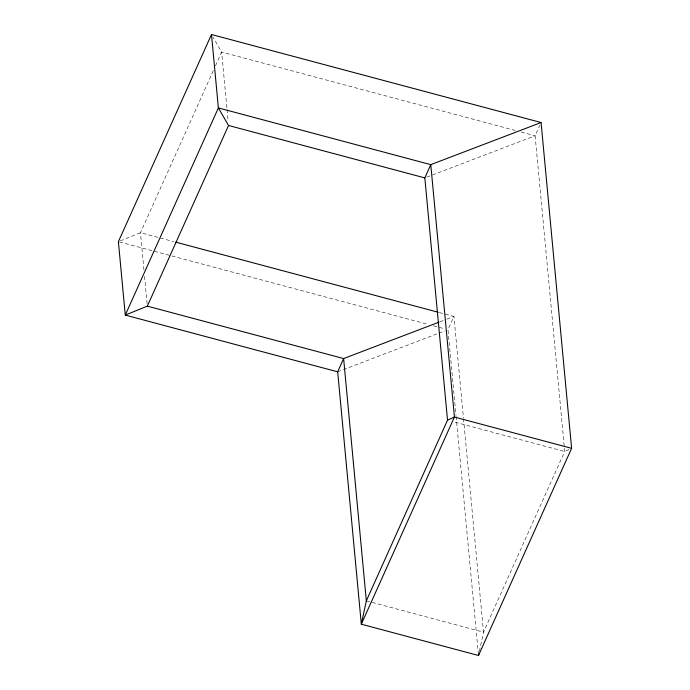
<?xml version="1.0" encoding="UTF-8"?>
<svg xmlns="http://www.w3.org/2000/svg" width="690" height="690" viewBox="0 0 690 690"><rect width="100%" height="100%" fill="white"/><g stroke="black" fill="none" stroke-linecap="round" stroke-linejoin="round"><path stroke-width="0.52" stroke-dasharray="3.45 2.59" d="M479.377 651.438L483.518 632.152L564.713 451.484L535.121 135.775L539.804 125.364M213.27 70.708L140.458 232.728L144.046 271.032M215.478 65.8L221.654 52.052L213.098 37.269M569.026 449.509L564.713 451.484L453.753 421.849M120.31 240.896L140.458 232.728L173.785 241.629M426.825 177.132L535.121 135.775L520.545 131.885M439.884 321.807L445.904 319.513M446.904 319.125L453.925 316.451L463.456 418.114M337.669 371.824L437.943 333.529M438.944 333.141L444.964 330.846M515.335 130.488L221.654 52.052L226.941 108.451M439.349 312.553L453.925 316.451L447.974 329.699L456.004 415.432M119.43 241.948L428.214 324.421M433.415 325.809L444.852 328.863M366.33 600.861L483.518 632.152L463.559 419.184M456.107 416.51L478.308 653.352M227.036 109.512L228.131 121.216M144.546 276.354L147.134 304.014"/><path stroke-width="1.03" d="M541.081 122.527L430.776 164.651L424.816 177.899L447.525 420.184L366.33 600.861L361.319 624.2L478.506 655.5L571.613 448.327L541.081 122.527L211.494 34.5L118.387 241.673L125.27 315.089L337.669 371.824L361.319 624.2L454.425 417.027L430.776 164.651L218.376 107.925L211.494 34.5M478.506 655.5L478.938 653.473M147.332 306.144L228.537 125.477L218.376 107.925L125.27 315.089L147.332 306.144L343.62 358.567L438.883 322.196M337.669 371.824L343.62 358.567L366.33 600.861M447.525 420.184L454.425 417.027L571.613 448.327M228.537 125.477L424.816 177.899M175.864 242.181L438.305 312.277"/></g></svg>
